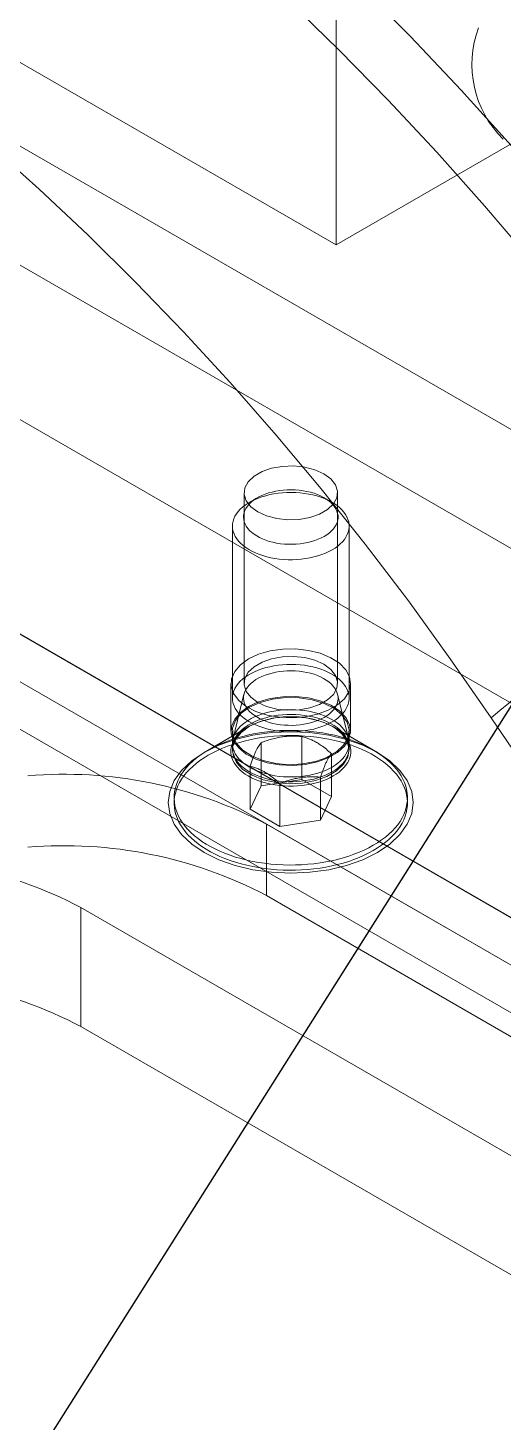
# Model space of a CAD drawing. Header units: millimetres. Extents: x 15 to 415, y 5 to 292.
# Drawn here: x 115.33 to 131.62, y 69.91 to 117.71 of the extents above; entities that cross this region are included whole.
import ezdxf

# ---------------------------------------------------------------- set-up
doc = ezdxf.new("R2010")
doc.units = ezdxf.units.MM
doc.dimstyles.new('SLDDIMSTYLE0', dxfattribs={"dimtxt": 0.18, "dimasz": 3.302, "dimexe": 0, "dimexo": 0.0625, "dimgap": 0, "dimtad": 0, "dimtih": 1, "dimtoh": 1, "dimdec": 0, "dimrnd": 1e-09, "dimzin": 0, "dimdsep": 46, "dimtxsty": 'Standard', "dimsah": 1, "dimcen": 0.09, "dimadec": 0, "dimazin": 0, "dimtfac": 3.302, "dimtdec": 0, "dimtofl": 0, "dimtmove": 0, "dimatfit": 3, "dimfxl": 1, "dimfrac": 2, "dimtolj": 1, "dimtzin": 0, "dimarcsym": 0})

msp = doc.modelspace()

# ---------------------------------------------------------------- linework, layer by layer
at = {"color": 7, "linetype": 'Continuous', "lineweight": 15}
for p, q in [((125.895, 110.266), (157.715, 128.635)), ((90.78, 127.671), (135.328, 101.954)), ((96.196, 127.41), (125.895, 110.266)), ((65.242, 125.679), (140.196, 82.409)), ((78.677, 125.27), (139.546, 90.132)), ((67.122, 124.593), (138.373, 83.461)), ((65.242, 124.046), (140.196, 80.776)), ((90.78, 123.588), (135.328, 97.872)), ((73.727, 120.78), (138.781, 83.225)), ((125.895, 120.064), (125.895, 110.266)), ((73.727, 117.513), (138.781, 79.959)), ((122.743, 101.767), (122.743, 95.234)), ((123.196, 101.598), (122.928, 101.443)), ((125.757, 101.443), (125.489, 101.598)), ((125.943, 95.234), (125.943, 101.767)), ((122.343, 100.627), (122.343, 94.731)), ((126.343, 94.731), (126.343, 100.627)), ((122.293, 95.234), (122.293, 93.601)), ((126.393, 93.601), (126.393, 95.234)), ((122.738, 94.862), (122.363, 93.342)), ((126.323, 93.342), (125.948, 94.862)), ((122.928, 93.764), (121.372, 92.866)), ((122.887, 93.74), (121.514, 92.948)), ((127.313, 92.866), (125.757, 93.764)), ((127.172, 92.948), (125.799, 93.74)), ((138.373, 83.461), (131.212, 94.055)), ((122.343, 93.601), (122.343, 92.948)), ((124.716, 93.412), (124.716, 91.943)), ((126.343, 92.948), (126.343, 93.601)), ((122.343, 93.179), (122.343, 93.016)), ((123.322, 93.197), (123.322, 91.727)), ((125.737, 92.823), (125.737, 91.353)), ((126.343, 93.016), (126.343, 93.179)), ((122.949, 92.392), (122.949, 90.922)), ((124.716, 91.943), (123.322, 91.727)), ((123.969, 91.803), (123.969, 90.333)), ((125.737, 91.353), (124.716, 91.943)), ((125.363, 92.018), (125.363, 90.549)), ((120.343, 91.315), (120.343, 91.138)), ((123.322, 91.727), (122.949, 90.922)), ((125.363, 90.549), (125.737, 91.353)), ((128.343, 91.138), (128.343, 91.315)), ((122.949, 90.922), (123.969, 90.333)), ((123.506, 90.41), (140.196, 80.776)), ((123.506, 87.961), (123.506, 90.41)), ((123.969, 90.333), (125.363, 90.549)), ((123.506, 87.961), (140.196, 78.326)), ((117.148, 87.549), (140.196, 74.244)), ((117.148, 83.466), (117.148, 87.549)), ((117.148, 83.466), (140.196, 70.162))]:
    msp.add_line(p, q, dxfattribs=at)
at = {"color": 7, "linetype": 'Continuous', "lineweight": 15, "flags": 128}
for points in [[(126.681, 119.197), (128.446, 117.414), (130.187, 115.572), (131.901, 113.675), (133.586, 111.724), (135.239, 109.722), (136.858, 107.672), (138.442, 105.576), (139.988, 103.437), (141.494, 101.258)], [(140.136, 99.59), (138.703, 101.698), (137.231, 103.769), (135.721, 105.798), (134.175, 107.783), (132.595, 109.721), (130.985, 111.61), (129.344, 113.447), (127.677, 115.23), (125.985, 116.956), (124.27, 118.624)], [(131.212, 94.055), (129.811, 96.079), (128.372, 98.063), (126.895, 100.005), (125.384, 101.901), (123.84, 103.749), (122.266, 105.547), (120.664, 107.291), (119.036, 108.979), (117.385, 110.609), (115.713, 112.178), (114.022, 113.685), (112.315, 115.127), (110.594, 116.501), (108.862, 117.806)], [(123.211, 101.114), (122.974, 101.289), (122.815, 101.492), (122.746, 101.711), (122.769, 101.933), (122.884, 102.146), (123.083, 102.336), (123.356, 102.494), (123.686, 102.609), (124.054, 102.675), (124.439, 102.689), (124.819, 102.649), (125.171, 102.557), (125.474, 102.42), (125.712, 102.245), (125.87, 102.042), (125.94, 101.823), (125.917, 101.6), (125.802, 101.388), (125.602, 101.197), (125.33, 101.04), (124.999, 100.925), (124.631, 100.858), (124.246, 100.845), (123.867, 100.885), (123.515, 100.976), (123.211, 101.114)], [(125.489, 100.274), (125.389, 100.221), (125.282, 100.173), (125.168, 100.131), (125.048, 100.094), (124.924, 100.063), (124.795, 100.038), (124.663, 100.019), (124.529, 100.007), (124.394, 100.001), (124.258, 100.002), (124.123, 100.009), (123.989, 100.023), (123.858, 100.043), (123.73, 100.07), (123.607, 100.102), (123.489, 100.141), (123.376, 100.185), (123.271, 100.234), (123.173, 100.288), (123.083, 100.347), (123.002, 100.41), (122.93, 100.477), (122.869, 100.547), (122.817, 100.619), (122.777, 100.694), (122.747, 100.771), (122.729, 100.848), (122.722, 100.926), (122.726, 101.005), (122.742, 101.083), (122.768, 101.159), (122.806, 101.235), (122.855, 101.308), (122.914, 101.378), (122.983, 101.446), (123.062, 101.51), (123.149, 101.57), (123.245, 101.625), (123.349, 101.676), (123.46, 101.721), (123.577, 101.761), (123.699, 101.795), (123.826, 101.823), (123.956, 101.845), (124.089, 101.861), (124.224, 101.87), (124.36, 101.872), (124.495, 101.868), (124.63, 101.857), (124.762, 101.84), (124.892, 101.817), (125.018, 101.787), (125.139, 101.752), (125.254, 101.71), (125.363, 101.664), (125.465, 101.612), (125.559, 101.555), (125.644, 101.494), (125.721, 101.429), (125.787, 101.361), (125.844, 101.29), (125.89, 101.216), (125.925, 101.14), (125.949, 101.063), (125.962, 100.985), (125.963, 100.907), (125.953, 100.829), (125.932, 100.751), (125.9, 100.675), (125.856, 100.601), (125.802, 100.529), (125.738, 100.46), (125.664, 100.394), (125.581, 100.332), (125.489, 100.274)], [(125.757, 99.81), (125.646, 99.751), (125.528, 99.697), (125.402, 99.648), (125.271, 99.604), (125.134, 99.567), (124.993, 99.535), (124.848, 99.51), (124.7, 99.491), (124.551, 99.479), (124.4, 99.473), (124.248, 99.474), (124.097, 99.481), (123.948, 99.495), (123.801, 99.515), (123.657, 99.542), (123.517, 99.575), (123.381, 99.614), (123.251, 99.659), (123.128, 99.71), (123.011, 99.765), (122.902, 99.826), (122.801, 99.891), (122.709, 99.961), (122.627, 100.034), (122.554, 100.111), (122.491, 100.19), (122.439, 100.272), (122.398, 100.356), (122.369, 100.442), (122.35, 100.529), (122.343, 100.616), (122.347, 100.703), (122.363, 100.79), (122.39, 100.876), (122.428, 100.961), (122.477, 101.043), (122.537, 101.124), (122.608, 101.201), (122.688, 101.275), (122.777, 101.346), (122.876, 101.412), (122.983, 101.474), (123.098, 101.531), (123.22, 101.582), (123.348, 101.629), (123.482, 101.669), (123.621, 101.704), (123.764, 101.732), (123.911, 101.754), (124.06, 101.77), (124.21, 101.779), (124.362, 101.781), (124.513, 101.777), (124.663, 101.767), (124.811, 101.749), (124.957, 101.726), (125.099, 101.696), (125.237, 101.66), (125.37, 101.618), (125.497, 101.57), (125.617, 101.517), (125.73, 101.459), (125.835, 101.396), (125.931, 101.328), (126.019, 101.257), (126.096, 101.182), (126.164, 101.104), (126.221, 101.023), (126.268, 100.94), (126.303, 100.855), (126.328, 100.769), (126.341, 100.681), (126.342, 100.594), (126.332, 100.507), (126.311, 100.42), (126.278, 100.335), (126.234, 100.251), (126.179, 100.17), (126.114, 100.091), (126.039, 100.015), (125.954, 99.943), (125.86, 99.875), (125.757, 99.81)], [(122.893, 96.071), (122.615, 95.872), (122.419, 95.643), (122.312, 95.394), (122.3, 95.138), (122.383, 94.887), (122.558, 94.652), (122.817, 94.444), (123.147, 94.273), (123.533, 94.147), (123.956, 94.072), (124.398, 94.051), (124.838, 94.086), (125.254, 94.174), (125.627, 94.312), (125.941, 94.493), (126.179, 94.709), (126.332, 94.949), (126.392, 95.202), (126.356, 95.457), (126.226, 95.702), (126.008, 95.925), (125.712, 96.115), (125.352, 96.265), (124.944, 96.366), (124.509, 96.414), (124.066, 96.407), (123.636, 96.345), (123.239, 96.232), (122.893, 96.071)], [(123.211, 94.581), (122.974, 94.757), (122.815, 94.96), (122.746, 95.179), (122.769, 95.401), (122.884, 95.614), (123.083, 95.804), (123.356, 95.962), (123.686, 96.077), (124.054, 96.143), (124.439, 96.156), (124.819, 96.116), (125.171, 96.025), (125.474, 95.888), (125.712, 95.712), (125.87, 95.509), (125.94, 95.29), (125.917, 95.068), (125.802, 94.855), (125.602, 94.665), (125.33, 94.507), (124.999, 94.392), (124.631, 94.326), (124.246, 94.312), (123.867, 94.353), (123.515, 94.444), (123.211, 94.581)], [(125.757, 93.914), (125.646, 93.855), (125.528, 93.8), (125.402, 93.751), (125.271, 93.708), (125.134, 93.67), (124.993, 93.639), (124.848, 93.613), (124.7, 93.595), (124.551, 93.582), (124.4, 93.576), (124.248, 93.577), (124.097, 93.585), (123.948, 93.599), (123.801, 93.619), (123.657, 93.646), (123.517, 93.679), (123.381, 93.718), (123.251, 93.763), (123.128, 93.813), (123.011, 93.869), (122.902, 93.93), (122.801, 93.995), (122.709, 94.064), (122.627, 94.138), (122.554, 94.214), (122.491, 94.294), (122.439, 94.376), (122.398, 94.46), (122.369, 94.546), (122.35, 94.632), (122.343, 94.72), (122.347, 94.807), (122.363, 94.894), (122.39, 94.98), (122.428, 95.064), (122.477, 95.147), (122.537, 95.227), (122.608, 95.305), (122.688, 95.379), (122.777, 95.449), (122.876, 95.515), (122.983, 95.577), (123.098, 95.634), (123.22, 95.686), (123.348, 95.732), (123.482, 95.773), (123.621, 95.807), (123.764, 95.836), (123.911, 95.858), (124.06, 95.873), (124.21, 95.883), (124.362, 95.885), (124.513, 95.881), (124.663, 95.87), (124.811, 95.853), (124.957, 95.829), (125.099, 95.799), (125.237, 95.763), (125.37, 95.721), (125.497, 95.674), (125.617, 95.62), (125.73, 95.562), (125.835, 95.499), (125.931, 95.432), (126.019, 95.361), (126.096, 95.286), (126.164, 95.207), (126.221, 95.127), (126.268, 95.043), (126.303, 94.958), (126.328, 94.872), (126.341, 94.785), (126.342, 94.698), (126.332, 94.611), (126.311, 94.524), (126.278, 94.439), (126.234, 94.355), (126.179, 94.274), (126.114, 94.195), (126.039, 94.119), (125.954, 94.047), (125.86, 93.978), (125.757, 93.914)], [(125.489, 94.069), (125.389, 94.016), (125.282, 93.968), (125.168, 93.925), (125.048, 93.888), (124.924, 93.857), (124.795, 93.832), (124.663, 93.813), (124.529, 93.801), (124.394, 93.795), (124.258, 93.796), (124.123, 93.803), (123.989, 93.817), (123.858, 93.837), (123.73, 93.864), (123.607, 93.897), (123.489, 93.935), (123.376, 93.979), (123.271, 94.029), (123.173, 94.083), (123.083, 94.142), (123.002, 94.204), (122.93, 94.271), (122.869, 94.341), (122.817, 94.414), (122.777, 94.488), (122.747, 94.565), (122.729, 94.642), (122.722, 94.721), (122.726, 94.799), (122.742, 94.877), (122.768, 94.954), (122.806, 95.029), (122.855, 95.102), (122.914, 95.173), (122.983, 95.24), (123.062, 95.304), (123.149, 95.364), (123.245, 95.419), (123.349, 95.47), (123.46, 95.515), (123.577, 95.555), (123.699, 95.589), (123.826, 95.618), (123.956, 95.639), (124.089, 95.655), (124.224, 95.664), (124.36, 95.666), (124.495, 95.662), (124.63, 95.652), (124.762, 95.634), (124.892, 95.611), (125.018, 95.581), (125.139, 95.546), (125.254, 95.505), (125.363, 95.458), (125.465, 95.406), (125.559, 95.349), (125.644, 95.289), (125.721, 95.224), (125.787, 95.155), (125.844, 95.084), (125.89, 95.01), (125.925, 94.935), (125.949, 94.858), (125.962, 94.78), (125.963, 94.701), (125.953, 94.623), (125.932, 94.546), (125.9, 94.469), (125.856, 94.395), (125.802, 94.323), (125.738, 94.254), (125.664, 94.188), (125.581, 94.126), (125.489, 94.069)], [(122.893, 94.438), (122.615, 94.239), (122.419, 94.009), (122.312, 93.761), (122.3, 93.505), (122.383, 93.254), (122.558, 93.019), (122.817, 92.811), (123.147, 92.64), (123.533, 92.514), (123.956, 92.439), (124.398, 92.418), (124.838, 92.453), (125.254, 92.541), (125.627, 92.679), (125.941, 92.86), (126.179, 93.076), (126.332, 93.316), (126.392, 93.569), (126.356, 93.824), (126.226, 94.069), (126.008, 94.292), (125.712, 94.482), (125.352, 94.632), (124.944, 94.733), (124.509, 94.781), (124.066, 94.774), (123.636, 94.712), (123.239, 94.599), (122.893, 94.438)], [(122.929, 94.418), (123.293, 94.584), (123.714, 94.697), (124.168, 94.752), (124.633, 94.744), (125.081, 94.674), (125.49, 94.547), (125.837, 94.369), (126.103, 94.149), (126.275, 93.9), (126.342, 93.635), (126.301, 93.368), (126.155, 93.113), (125.912, 92.885), (125.583, 92.696), (125.188, 92.555), (124.747, 92.471), (124.285, 92.447), (123.825, 92.486), (123.394, 92.585), (123.013, 92.739), (122.704, 92.939), (122.484, 93.175), (122.364, 93.434), (122.35, 93.702), (122.444, 93.965), (122.641, 94.208), (122.929, 94.418)], [(125.757, 92.363), (125.646, 92.303), (125.528, 92.249), (125.402, 92.2), (125.271, 92.156), (125.134, 92.119), (124.993, 92.087), (124.848, 92.062), (124.7, 92.043), (124.551, 92.031), (124.4, 92.025), (124.248, 92.026), (124.097, 92.033), (123.948, 92.047), (123.801, 92.068), (123.657, 92.095), (123.517, 92.128), (123.381, 92.167), (123.251, 92.212), (123.128, 92.262), (123.011, 92.318), (122.902, 92.378), (122.801, 92.443), (122.709, 92.513), (122.627, 92.586), (122.554, 92.663), (122.491, 92.742), (122.439, 92.824), (122.398, 92.909), (122.369, 92.994), (122.35, 93.081), (122.343, 93.168), (122.347, 93.256), (122.363, 93.342), (122.39, 93.428), (122.428, 93.513), (122.477, 93.596), (122.537, 93.676), (122.608, 93.753), (122.688, 93.827), (122.777, 93.898), (122.876, 93.964), (122.983, 94.026), (123.098, 94.083), (123.22, 94.135), (123.348, 94.181), (123.482, 94.221), (123.621, 94.256), (123.764, 94.284), (123.911, 94.306), (124.06, 94.322), (124.21, 94.331), (124.362, 94.334), (124.513, 94.329), (124.663, 94.319), (124.811, 94.302), (124.957, 94.278), (125.099, 94.248), (125.237, 94.212), (125.37, 94.17), (125.497, 94.122), (125.617, 94.069), (125.73, 94.011), (125.835, 93.948), (125.931, 93.881), (126.019, 93.809), (126.096, 93.734), (126.164, 93.656), (126.221, 93.575), (126.268, 93.492), (126.303, 93.407), (126.328, 93.321), (126.341, 93.234), (126.342, 93.146), (126.332, 93.059), (126.311, 92.973), (126.278, 92.887), (126.234, 92.804), (126.179, 92.722), (126.114, 92.643), (126.039, 92.567), (125.954, 92.495), (125.86, 92.427), (125.757, 92.363)], [(125.757, 92.199), (125.646, 92.14), (125.528, 92.086), (125.402, 92.037), (125.271, 91.993), (125.134, 91.955), (124.993, 91.924), (124.848, 91.899), (124.7, 91.88), (124.551, 91.867), (124.4, 91.862), (124.248, 91.863), (124.097, 91.87), (123.948, 91.884), (123.801, 91.904), (123.657, 91.931), (123.517, 91.964), (123.381, 92.003), (123.251, 92.048), (123.128, 92.099), (123.011, 92.154), (122.902, 92.215), (122.801, 92.28), (122.709, 92.35), (122.627, 92.423), (122.554, 92.499), (122.491, 92.579), (122.439, 92.661), (122.398, 92.745), (122.369, 92.831), (122.35, 92.918), (122.343, 93.005), (122.347, 93.092), (122.363, 93.179), (122.39, 93.265), (122.428, 93.35), (122.477, 93.432), (122.537, 93.513), (122.608, 93.59), (122.688, 93.664), (122.777, 93.734), (122.876, 93.801), (122.983, 93.863), (123.098, 93.919), (123.22, 93.971), (123.348, 94.017), (123.482, 94.058), (123.621, 94.093), (123.764, 94.121), (123.911, 94.143), (124.06, 94.159), (124.21, 94.168), (124.362, 94.17), (124.513, 94.166), (124.663, 94.155), (124.811, 94.138), (124.957, 94.115), (125.099, 94.085), (125.237, 94.048), (125.37, 94.006), (125.497, 93.959), (125.617, 93.906), (125.73, 93.848), (125.835, 93.785), (125.931, 93.717), (126.019, 93.646), (126.096, 93.571), (126.164, 93.493), (126.221, 93.412), (126.268, 93.329), (126.303, 93.244), (126.328, 93.157), (126.341, 93.07), (126.342, 92.983), (126.332, 92.896), (126.311, 92.809), (126.278, 92.724), (126.234, 92.64), (126.179, 92.559), (126.114, 92.48), (126.039, 92.404), (125.954, 92.332), (125.86, 92.263), (125.757, 92.199)], [(125.798, 92.06), (125.686, 92), (125.565, 91.944), (125.438, 91.894), (125.305, 91.85), (125.166, 91.811), (125.023, 91.779), (124.876, 91.752), (124.725, 91.733), (124.573, 91.719), (124.42, 91.713), (124.266, 91.713), (124.112, 91.719), (123.96, 91.733), (123.81, 91.752), (123.663, 91.779), (123.52, 91.811), (123.381, 91.85), (123.248, 91.894), (123.12, 91.944), (123, 92), (122.887, 92.06), (122.782, 92.125), (122.686, 92.195), (122.6, 92.268), (122.523, 92.345), (122.456, 92.425), (122.4, 92.508), (122.354, 92.593), (122.32, 92.679), (122.297, 92.767), (122.286, 92.856), (122.286, 92.945), (122.297, 93.033), (122.32, 93.121), (122.354, 93.208), (122.4, 93.293), (122.456, 93.376), (122.523, 93.456), (122.6, 93.533), (122.686, 93.606), (122.782, 93.675), (122.887, 93.741), (123, 93.801), (123.12, 93.856), (123.248, 93.907), (123.381, 93.951), (123.52, 93.99), (123.663, 94.022), (123.81, 94.048), (123.96, 94.068), (124.112, 94.081), (124.266, 94.088), (124.42, 94.088), (124.573, 94.081), (124.725, 94.068), (124.876, 94.048), (125.023, 94.022), (125.166, 93.99), (125.305, 93.951), (125.438, 93.907), (125.565, 93.856), (125.686, 93.801), (125.798, 93.741), (125.903, 93.675), (125.999, 93.606), (126.086, 93.533), (126.163, 93.456), (126.23, 93.376), (126.286, 93.293), (126.331, 93.208), (126.365, 93.121), (126.388, 93.033), (126.4, 92.945), (126.4, 92.856), (126.388, 92.767), (126.365, 92.679), (126.331, 92.593), (126.286, 92.508), (126.23, 92.425), (126.163, 92.345), (126.086, 92.268), (125.999, 92.195), (125.903, 92.125), (125.798, 92.06)], [(122.929, 93.765), (123.293, 93.931), (123.714, 94.044), (124.168, 94.098), (124.633, 94.091), (125.081, 94.021), (125.49, 93.894), (125.837, 93.716), (126.103, 93.496), (126.275, 93.247), (126.342, 92.982), (126.301, 92.715), (126.155, 92.46), (125.912, 92.232), (125.583, 92.042), (125.188, 91.902), (124.747, 91.817), (124.285, 91.794), (123.825, 91.833), (123.394, 91.932), (123.013, 92.086), (122.704, 92.286), (122.484, 92.522), (122.364, 92.781), (122.35, 93.049), (122.444, 93.311), (122.641, 93.554), (122.929, 93.765)], [(121.373, 92.866), (120.945, 92.577), (120.601, 92.253), (120.348, 91.901), (120.194, 91.531), (120.143, 91.152), (120.194, 90.772), (120.348, 90.403), (120.601, 90.051), (120.945, 89.727), (121.373, 89.437), (121.874, 89.19), (122.436, 88.991), (123.045, 88.846), (123.686, 88.757), (124.343, 88.727), (125, 88.757), (125.641, 88.846), (126.25, 88.991), (126.811, 89.19), (127.313, 89.437), (127.741, 89.727), (128.085, 90.051), (128.337, 90.403), (128.491, 90.772), (128.543, 91.152), (128.491, 91.531), (128.337, 91.901), (128.085, 92.253), (127.741, 92.577), (127.313, 92.866), (126.811, 93.113), (126.25, 93.312), (125.641, 93.458), (125, 93.547), (124.343, 93.576), (123.686, 93.547), (123.045, 93.458), (122.436, 93.312), (121.874, 93.113), (121.373, 92.866)], [(127.171, 89.682), (127.017, 89.598), (126.855, 89.518), (126.685, 89.443), (126.509, 89.374), (126.327, 89.31), (126.14, 89.252), (125.947, 89.2), (125.75, 89.153), (125.548, 89.113), (125.344, 89.079), (125.136, 89.052), (124.926, 89.031), (124.715, 89.016), (124.502, 89.008), (124.29, 89.006), (124.077, 89.011), (123.865, 89.022), (123.654, 89.04), (123.445, 89.065), (123.239, 89.096), (123.036, 89.133), (122.837, 89.176), (122.642, 89.225), (122.451, 89.28), (122.266, 89.341), (122.087, 89.408), (121.915, 89.48), (121.749, 89.557), (121.591, 89.639), (121.44, 89.726), (121.298, 89.818), (121.164, 89.913), (121.039, 90.013), (120.924, 90.116), (120.818, 90.223), (120.723, 90.333), (120.637, 90.446), (120.562, 90.561), (120.498, 90.678), (120.445, 90.797), (120.403, 90.917), (120.371, 91.039), (120.352, 91.161), (120.343, 91.284), (120.346, 91.407), (120.36, 91.53), (120.386, 91.652), (120.422, 91.773), (120.47, 91.893), (120.529, 92.011), (120.598, 92.127), (120.679, 92.241), (120.769, 92.352), (120.87, 92.461), (120.98, 92.566), (121.1, 92.667), (121.23, 92.765), (121.368, 92.859), (121.514, 92.948), (121.669, 93.032), (121.831, 93.112), (122, 93.187), (122.176, 93.256), (122.358, 93.32), (122.546, 93.378), (122.739, 93.43), (122.936, 93.477), (123.137, 93.517), (123.342, 93.551), (123.549, 93.578), (123.759, 93.6), (123.971, 93.614), (124.183, 93.622), (124.396, 93.624), (124.609, 93.619), (124.821, 93.608), (125.032, 93.59), (125.24, 93.565), (125.446, 93.535), (125.65, 93.498), (125.849, 93.454), (126.044, 93.405), (126.234, 93.35), (126.419, 93.289), (126.598, 93.222), (126.771, 93.15), (126.937, 93.073), (127.095, 92.991), (127.245, 92.904), (127.388, 92.812), (127.522, 92.717), (127.646, 92.617), (127.762, 92.514), (127.867, 92.407), (127.963, 92.297), (128.048, 92.185), (128.123, 92.069), (128.187, 91.952), (128.241, 91.833), (128.283, 91.713), (128.314, 91.591), (128.334, 91.469), (128.342, 91.346), (128.34, 91.223), (128.325, 91.1), (128.3, 90.978), (128.263, 90.857), (128.216, 90.737), (128.157, 90.619), (128.087, 90.503), (128.007, 90.389), (127.916, 90.278), (127.816, 90.169), (127.705, 90.064), (127.585, 89.963), (127.456, 89.865), (127.318, 89.771), (127.171, 89.682)], [(127.171, 89.505), (127.017, 89.42), (126.855, 89.341), (126.685, 89.266), (126.509, 89.197), (126.327, 89.133), (126.14, 89.075), (125.947, 89.022), (125.75, 88.976), (125.548, 88.936), (125.344, 88.902), (125.136, 88.874), (124.926, 88.853), (124.715, 88.839), (124.502, 88.83), (124.29, 88.829), (124.077, 88.834), (123.865, 88.845), (123.654, 88.863), (123.445, 88.887), (123.239, 88.918), (123.036, 88.955), (122.837, 88.999), (122.642, 89.048), (122.451, 89.103), (122.266, 89.164), (122.087, 89.231), (121.915, 89.303), (121.749, 89.38), (121.591, 89.462), (121.44, 89.549), (121.298, 89.64), (121.164, 89.736), (121.039, 89.836), (120.924, 89.939), (120.818, 90.046), (120.723, 90.156), (120.637, 90.268), (120.562, 90.383), (120.498, 90.501), (120.445, 90.62), (120.403, 90.74), (120.371, 90.862), (120.352, 90.984), (120.343, 91.107), (120.346, 91.23), (120.36, 91.353), (120.386, 91.475), (120.422, 91.596), (120.47, 91.716), (120.529, 91.834), (120.598, 91.95), (120.679, 92.064), (120.769, 92.175), (120.87, 92.283), (120.98, 92.389), (121.1, 92.49), (121.23, 92.588), (121.368, 92.681), (121.514, 92.771), (121.669, 92.855), (121.831, 92.935), (122, 93.009), (122.176, 93.079), (122.358, 93.143), (122.546, 93.201), (122.739, 93.253), (122.936, 93.299), (123.137, 93.34), (123.342, 93.373), (123.549, 93.401), (123.759, 93.422), (123.971, 93.437), (124.183, 93.445), (124.396, 93.447), (124.609, 93.442), (124.821, 93.43), (125.032, 93.412), (125.24, 93.388), (125.446, 93.357), (125.65, 93.32), (125.849, 93.277), (126.044, 93.228), (126.234, 93.172), (126.419, 93.111), (126.598, 93.045), (126.771, 92.973), (126.937, 92.896), (127.095, 92.813), (127.245, 92.727), (127.388, 92.635), (127.522, 92.539), (127.646, 92.44), (127.762, 92.336), (127.867, 92.23), (127.963, 92.12), (128.048, 92.007), (128.123, 91.892), (128.187, 91.775), (128.241, 91.656), (128.283, 91.535), (128.314, 91.414), (128.334, 91.291), (128.342, 91.168), (128.34, 91.046), (128.325, 90.923), (128.3, 90.801), (128.263, 90.68), (128.216, 90.56), (128.157, 90.442), (128.087, 90.326), (128.007, 90.212), (127.916, 90.1), (127.816, 89.992), (127.705, 89.887), (127.585, 89.785), (127.456, 89.688), (127.318, 89.594), (127.171, 89.505)]]:
    msp.add_lwpolyline(points, dxfattribs=at)
at = {"color": 7, "linetype": 'Continuous', "lineweight": 15}
for centre, radius, start, end in [((134.123, 116.445), 3.572, 159.3181, 225.5306), ((176.734, 40.014), 70.659, 119.91627, 130.10949), ((116.582, 77.233), 14.886, 62.2816, 94.8225), ((116.582, 74.783), 14.886, 62.2816, 94.8225), ((110.225, 74.371), 14.886, 62.2816, 94.8225), ((110.225, 70.289), 14.886, 62.2816, 94.8225)]:
    msp.add_arc(centre, radius, start, end, dxfattribs=at)
for points, knots in [([(122.343, 93.018), (122.343, 93.03), (122.344, 93.066), (122.353, 93.126), (122.373, 93.199), (122.403, 93.271), (122.442, 93.342), (122.49, 93.411), (122.547, 93.479), (122.613, 93.544), (122.675, 93.597), (122.716, 93.628), (122.73, 93.638)], [0, 0, 0, 0, 0.0556886, 0.1752267, 0.2931591, 0.4079459, 0.5194817, 0.628413, 0.735515, 0.8414417, 0.9466803, 1, 1, 1, 1]), ([(123.322, 93.197), (123.382, 93.22), (123.503, 93.266), (123.688, 93.325), (123.877, 93.372), (124.059, 93.404), (124.232, 93.421), (124.394, 93.427), (124.556, 93.425), (124.663, 93.416), (124.716, 93.412)], [0, 0, 0, 0, 0.132309, 0.264581, 0.399812, 0.535019, 0.650206, 0.76541, 0.882694, 1, 1, 1, 1]), ([(124.716, 93.412), (124.767, 93.399), (124.859, 93.375), (124.995, 93.325), (125.123, 93.267), (125.254, 93.195), (125.401, 93.1), (125.563, 92.977), (125.679, 92.875), (125.737, 92.823)], [0, 0, 0, 0, 0.151871, 0.275586, 0.399271, 0.526055, 0.652845, 0.825661, 1, 1, 1, 1]), ([(125.959, 93.636), (125.985, 93.616), (126.037, 93.576), (126.105, 93.513), (126.166, 93.447), (126.217, 93.381), (126.26, 93.314), (126.294, 93.246), (126.32, 93.177), (126.336, 93.107), (126.342, 93.052), (126.343, 93.021), (126.343, 93.013)], [0, 0, 0, 0, 0.101174, 0.204981, 0.308991, 0.413486, 0.518867, 0.625674, 0.734574, 0.84627, 0.961211, 1, 1, 1, 1]), ([(122.949, 92.392), (122.965, 92.441), (122.997, 92.538), (123.047, 92.675), (123.097, 92.802), (123.146, 92.91), (123.192, 93.001), (123.236, 93.076), (123.279, 93.141), (123.308, 93.178), (123.322, 93.197)], [0, 0, 0, 0, 0.132309, 0.264581, 0.399812, 0.535019, 0.650206, 0.76541, 0.882694, 1, 1, 1, 1]), ([(125.737, 92.823), (125.721, 92.802), (125.689, 92.76), (125.639, 92.683), (125.588, 92.592), (125.539, 92.491), (125.493, 92.382), (125.45, 92.269), (125.406, 92.148), (125.378, 92.062), (125.363, 92.018)], [0, 0, 0, 0, 0.132309, 0.264581, 0.399812, 0.535019, 0.650206, 0.76541, 0.882694, 1, 1, 1, 1]), ([(123.969, 91.803), (123.911, 91.854), (123.796, 91.957), (123.635, 92.078), (123.489, 92.173), (123.36, 92.244), (123.23, 92.303), (123.092, 92.354), (122.999, 92.378), (122.949, 92.392)], [0, 0, 0, 0, 0.1729315, 0.3471541, 0.470751, 0.5943426, 0.7212197, 0.8481291, 1, 1, 1, 1]), ([(125.363, 92.018), (125.303, 92.023), (125.183, 92.032), (124.997, 92.033), (124.808, 92.022), (124.626, 91.997), (124.454, 91.961), (124.291, 91.917), (124.129, 91.865), (124.023, 91.823), (123.969, 91.803)], [0, 0, 0, 0, 0.132309, 0.264581, 0.399812, 0.535019, 0.650206, 0.76541, 0.882694, 1, 1, 1, 1])]:
    msp.add_open_spline(points, degree=3, knots=knots, dxfattribs=at)

# ---------------------------------------------------------------- leaders
at = {"color": 7, "linetype": 'Continuous', "lineweight": 0}
for points in [[(135.328, 99.913), (105.316, 52.392)], [(142.317, 77.819), (119.356, 51.935)]]:
    msp.add_leader(points, dimstyle='SLDDIMSTYLE0', dxfattribs=at)

doc.saveas('drawing.dxf')
